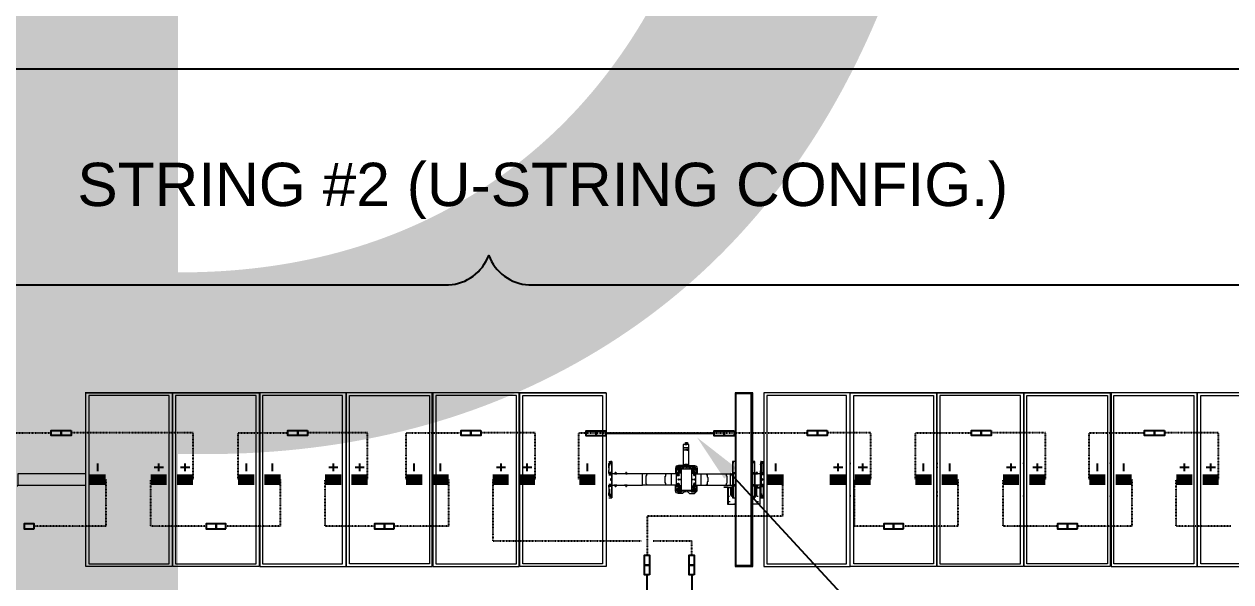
# Model space of a CAD drawing. Header units: feet. Extents: x -327 to 55127, y -297 to 4121.
# Drawn here: x 4781 to 5339, y 2542 to 2800 of the extents above; entities that cross this region are included whole.
import ezdxf
from ezdxf import colors
from ezdxf.entities.mleader import LeaderData, LeaderLine
from ezdxf.enums import TextEntityAlignment as Align
from ezdxf.lldxf.tags import DXFTag
from ezdxf.math import Vec2, Vec3

# ---------------------------------------------------------------- set-up
doc = ezdxf.new("R2018")
doc.units = ezdxf.units.FT
doc.header["$MEASUREMENT"] = 0
doc.linetypes.add('HIDDEN', pattern=[0.375, 0.25, -0.125])
for name, color, linetype in [('E-DC HARNESS-NEG', 170, 'DC HARNESS CABLE'), ('E-DC HARNESS-POS', 10, 'DC HARNESS CABLE'), ('E-HARN-COMP', 8, 'Continuous'), ('E-TRNK-CABL-NEG', 6, 'HIDDEN'), ('E-TRUNK-CABLE-POS', 6, 'HIDDEN'), ('G-ANNO-TEXT', 1, 'Continuous'), ('Polarity-Text', 7, 'Continuous')]:
    doc.layers.add(name, color=color, linetype=linetype)
doc.styles.add('NEI-A', font='arial.ttf')
doc.styles.get("Standard").update_dxf_attribs({"font": 'arial.ttf'})
tags = doc.linetypes.add('DC HARNESS CABLE', pattern='A,0.5,-0.2,["DH",Standard,S=0.1,R=0,X=-0.1,Y=-0.05],-0.2', length=0.9).pattern_tags.tags
tags[6] = DXFTag(74, 10)

# ---------------------------------------------------------------- blocks, each defined once
blk = doc.blocks.new('A$Ccdbb2b2c')
at = {"lineweight": 5}
for points in [[(8.128, 0.4133), (9.5696, 0.4133)], [(9.5979, 0.4116), (9.6363, 0.4116), (9.6363, 0.0017), (9.6363, 0.4116), (9.5996, 0.4116)], [(9.9446, 0.4133), (11.1829, 0.4133)], [(9.7513, 0.24), (9.7513, 0.2383), (9.7513, 0.24), (9.7479, 0.24), (9.7479, 0.2383), (9.7479, 0.29), (9.7613, 0.29), (9.7613, 0.2383), (9.7596, 0.2383), (9.7596, 0.24), (9.7579, 0.24), (9.7579, 0.2383), (9.7513, 0.2383), (9.7513, 0.2367), (9.7529, 0.2367), (9.7529, 0.235), (9.7513, 0.235)], [(9.7563, 0.29), (9.7546, 0.29), (9.7563, 0.29), (9.7563, 0.2917), (9.7563, 0.2933), (9.7563, 0.295), (9.7513, 0.295), (9.7513, 0.2933), (9.7513, 0.29)], [(9.7563, 0.2933), (9.7513, 0.2933)], [(9.7513, 0.2917), (9.7529, 0.2917), (9.7529, 0.29), (9.7546, 0.29), (9.7529, 0.29)], [(9.7529, 0.2917), (9.7546, 0.2917)], [(9.7546, 0.2917), (9.7546, 0.29), (9.7546, 0.2917)], [(9.7579, 0.29), (9.7563, 0.29), (9.7579, 0.29), (9.7563, 0.29), (9.7563, 0.2917), (9.7579, 0.2917)], [(9.7529, 0.2783), (9.7513, 0.2783), (9.7529, 0.2783), (9.7513, 0.2783), (9.7513, 0.2767), (9.7529, 0.2767), (9.7529, 0.2783), (9.7513, 0.2783), (9.7529, 0.2767), (9.7513, 0.2767), (9.7529, 0.2767), (9.7513, 0.2767), (9.7496, 0.2767), (9.7513, 0.2767), (9.7529, 0.2767), (9.7513, 0.2767), (9.7529, 0.2767), (9.7546, 0.2767), (9.7546, 0.2783), (9.7546, 0.2767), (9.7546, 0.2783), (9.7529, 0.2783), (9.7546, 0.2783), (9.7563, 0.2783), (9.7546, 0.2783), (9.7529, 0.2783), (9.7546, 0.2783)], [(9.7513, 0.2783), (9.7513, 0.2767), (9.7513, 0.2783), (9.7496, 0.2783), (9.7513, 0.2783), (9.7496, 0.2767)], [(9.7563, 0.2783), (9.7546, 0.2783), (9.7529, 0.2783), (9.7513, 0.2783), (9.7529, 0.2783), (9.7529, 0.2767), (9.7513, 0.2767), (9.7529, 0.2767)], [(9.7513, 0.2783), (9.7513, 0.2767), (9.7513, 0.2783)], [(8.5397, 0.2517), (8.5413, 0.2517)], [(8.5397, 0.25), (8.5413, 0.25)], [(8.5397, 0.235), (8.5397, 0.2467), (8.5397, 0.2433)], [(8.7446, 0.2517), (8.7463, 0.2517)], [(8.7446, 0.25), (8.7463, 0.25)], [(8.7446, 0.235), (8.7463, 0.2467), (8.7463, 0.2433)], [(8.9513, 0.2517), (8.953, 0.2517)], [(8.9513, 0.25), (8.953, 0.25)], [(8.9513, 0.235), (8.953, 0.2467), (8.953, 0.2433)], [(9.158, 0.2517), (9.1596, 0.2517)], [(9.158, 0.25), (9.1596, 0.25)], [(9.158, 0.2467), (9.158, 0.2433)], [(9.1596, 0.2467), (9.158, 0.235)], [(9.3646, 0.2517), (9.3663, 0.2517)], [(9.3646, 0.25), (9.3663, 0.25)], [(9.3646, 0.235), (9.3646, 0.2467), (9.3646, 0.2433)], [(9.5779, 0.2233), (9.5779, 0.2217), (9.5779, 0.22), (9.5779, 0.2233), (9.5763, 0.2233), (9.5713, 0.2233), (9.5713, 0.245), (9.5713, 0.2467), (9.5763, 0.2467), (9.5763, 0.25), (9.5696, 0.25)], [(9.5713, 0.2467), (9.5696, 0.245)], [(9.5696, 0.235), (9.5713, 0.24), (9.5713, 0.2417), (9.5713, 0.2433), (9.5713, 0.245), (9.5763, 0.245), (9.5763, 0.2233), (9.5763, 0.2217), (9.5779, 0.2217), (9.5763, 0.2217), (9.5763, 0.22), (9.5779, 0.22), (9.5846, 0.22), (9.5846, 0.2217), (9.5863, 0.2217)], [(9.5696, 0.2433), (9.5713, 0.2433), (9.5696, 0.2283)], [(9.5779, 0.245), (9.5763, 0.245), (9.5763, 0.2467), (9.5779, 0.2467)], [(9.5779, 0.2417), (9.5779, 0.24), (9.5763, 0.24), (9.5763, 0.2417)], [(9.5779, 0.24), (9.5779, 0.2233), (9.5763, 0.24)], [(9.5913, 0.1667), (9.5896, 0.1667), (9.5863, 0.17), (9.5863, 0.1867), (9.5796, 0.1867), (9.5796, 0.1483), (9.5946, 0.1483), (9.5963, 0.1483), (9.5963, 0.1633), (9.5913, 0.1633), (9.5913, 0.25), (9.5963, 0.25)], [(9.5913, 0.2217), (9.5913, 0.25), (9.5929, 0.25)], [(9.5929, 0.2467), (9.5946, 0.2467)], [(9.6379, 0.25), (9.6429, 0.25), (9.6446, 0.25), (9.6446, 0.1633), (9.6429, 0.1633), (9.6379, 0.1633), (9.6379, 0.1483)], [(9.6446, 0.2217), (9.6429, 0.2217), (9.6413, 0.2217), (9.6429, 0.2217), (9.6413, 0.2217), (9.6413, 0.2233), (9.6429, 0.2217), (9.6413, 0.2217), (9.6396, 0.2217), (9.6396, 0.22), (9.6413, 0.22), (9.6429, 0.22), (9.6429, 0.2217), (9.6413, 0.2217), (9.6429, 0.2217), (9.6413, 0.2217), (9.6429, 0.2217), (9.6429, 0.25)], [(9.6413, 0.2467), (9.6429, 0.2467)], [(9.7513, 0.2383), (9.7479, 0.2383), (9.7479, 0.24), (9.7463, 0.24), (9.7346, 0.24), (9.7296, 0.2383), (9.7279, 0.2333), (9.7279, 0.2233), (9.7296, 0.2233)], [(9.7296, 0.22), (9.7296, 0.2333)], [(9.7346, 0.2367), (9.7313, 0.2333)], [(9.7379, 0.2367), (9.7413, 0.2367), (9.7429, 0.2367)], [(9.7463, 0.2367), (9.7446, 0.2367), (9.7446, 0.2317), (9.7446, 0.2367), (9.7446, 0.2383), (9.7446, 0.2367), (9.7479, 0.2367), (9.7479, 0.2317)], [(9.7479, 0.2383), (9.7446, 0.2383), (9.7463, 0.2383)], [(9.7513, 0.2367), (9.7479, 0.2367), (9.7479, 0.2383), (9.7496, 0.2383)], [(9.7563, 0.2367), (9.7546, 0.2367), (9.7563, 0.2367), (9.7579, 0.2367), (9.7579, 0.24)], [(9.7546, 0.2367), (9.7546, 0.235), (9.7563, 0.235)], [(9.7579, 0.2383), (9.7596, 0.2383), (9.7596, 0.24)], [(9.7596, 0.2317), (9.7596, 0.2367), (9.7629, 0.2367), (9.7629, 0.2383), (9.7596, 0.2383), (9.7596, 0.2367), (9.7579, 0.2367)], [(9.7613, 0.24), (9.7629, 0.24), (9.7729, 0.24), (9.7779, 0.2383), (9.7796, 0.2333), (9.7796, 0.2233), (9.7796, 0.2217), (9.7779, 0.2217)], [(9.7629, 0.2383), (9.7646, 0.2383), (9.7646, 0.2367), (9.7629, 0.2367), (9.7629, 0.2317), (9.7629, 0.2367)], [(9.7646, 0.2367), (9.7663, 0.2367), (9.7696, 0.2367)], [(9.7763, 0.2333), (9.7729, 0.2367)], [(9.7779, 0.2333), (9.7779, 0.22), (9.7896, 0.22), (9.8013, 0.22), (9.8463, 0.22), (9.8579, 0.22)], [(9.9313, 0.25), (9.9313, 0.2417), (9.9313, 0.25)], [(9.9379, 0.25), (9.9329, 0.25), (9.9329, 0.2467), (9.9313, 0.2467)], [(9.9313, 0.22), (9.9313, 0.2217), (9.9313, 0.2233), (9.9313, 0.2217), (9.9313, 0.2233), (9.9379, 0.2233), (9.9363, 0.245), (9.9363, 0.2467), (9.9329, 0.2467), (9.9329, 0.245), (9.9313, 0.245)], [(9.9363, 0.2433), (9.9363, 0.245), (9.9329, 0.245), (9.9313, 0.2233), (9.9379, 0.2233), (9.9396, 0.2233), (9.9379, 0.2233), (9.9379, 0.22), (9.9363, 0.22), (9.9363, 0.2217)], [(9.9329, 0.24), (9.9313, 0.24), (9.9313, 0.2417), (9.9329, 0.2417)], [(9.9313, 0.2417), (9.9313, 0.24)], [(9.9313, 0.2233), (9.9313, 0.24), (9.9313, 0.2233)], [(9.9379, 0.245), (9.9363, 0.2467)], [(9.9363, 0.24), (9.9363, 0.2417)], [(9.9379, 0.2417), (9.9396, 0.2417), (9.9379, 0.2417), (9.9379, 0.2433), (9.9396, 0.2433)], [(9.9379, 0.2433), (9.9379, 0.2283)], [(9.9379, 0.235), (9.9379, 0.24)], [(8.5397, 0.2283), (8.5413, 0.2283)], [(8.5397, 0.2217), (8.5413, 0.2217)], [(8.5397, 0.22), (8.5413, 0.22)], [(8.5397, 0.2183), (8.5413, 0.2183)], [(8.5397, 0.2167), (8.5413, 0.2167)], [(8.5397, 0.2083), (8.5413, 0.2083)], [(8.5397, 0.205), (8.5413, 0.205)], [(8.7446, 0.2283), (8.7463, 0.2283)], [(8.7463, 0.2217), (8.7446, 0.2217)], [(8.7446, 0.22), (8.7463, 0.22)], [(8.7446, 0.2183), (8.7463, 0.2183)], [(8.7463, 0.2167), (8.7446, 0.2167)], [(8.7446, 0.2083), (8.7463, 0.2083)], [(8.7463, 0.205), (8.7446, 0.205)], [(8.9513, 0.2283), (8.953, 0.2283)], [(8.953, 0.2217), (8.9513, 0.2217)], [(8.9513, 0.22), (8.953, 0.22)], [(8.9513, 0.2183), (8.953, 0.2183)], [(8.953, 0.2167), (8.9513, 0.2167)], [(8.9513, 0.2083), (8.953, 0.2083)], [(8.953, 0.205), (8.9513, 0.205)], [(9.158, 0.2283), (9.1596, 0.2283)], [(9.1596, 0.2217), (9.158, 0.2217)], [(9.158, 0.22), (9.1596, 0.22)], [(9.158, 0.2183), (9.1596, 0.2183)], [(9.1596, 0.2167), (9.158, 0.2167)], [(9.158, 0.2083), (9.1596, 0.2083)], [(9.1596, 0.205), (9.158, 0.205)], [(9.3646, 0.2283), (9.3663, 0.2283)], [(9.3646, 0.2217), (9.3663, 0.2217)], [(9.3646, 0.22), (9.3663, 0.22)], [(9.3646, 0.2183), (9.3663, 0.2183)], [(9.3646, 0.2167), (9.3663, 0.2167)], [(9.3646, 0.2083), (9.3663, 0.2083)], [(9.3646, 0.205), (9.3663, 0.205)], [(9.5763, 0.2233), (9.5713, 0.2233), (9.5729, 0.2233), (9.5713, 0.2233), (9.5696, 0.2233)], [(9.5713, 0.2217), (9.5713, 0.22), (9.5696, 0.22), (9.5713, 0.2233)], [(9.5696, 0.2183), (9.5713, 0.2183), (9.5713, 0.22), (9.5763, 0.22), (9.5779, 0.22)], [(9.5729, 0.2217), (9.5713, 0.2217), (9.5763, 0.2217), (9.5763, 0.22)], [(9.5713, 0.2183), (9.5763, 0.2183), (9.5763, 0.195), (9.5763, 0.1917), (9.5779, 0.1917), (9.5796, 0.1917)], [(9.5779, 0.22), (9.5779, 0.1933), (9.5779, 0.22)], [(9.5846, 0.2217), (9.5879, 0.2217)], [(9.5846, 0.22), (9.5879, 0.22), (9.5846, 0.22)], [(9.5879, 0.22), (9.5846, 0.22)], [(9.5896, 0.2217), (9.5879, 0.2217), (9.5879, 0.22), (9.5913, 0.22), (9.5913, 0.2217), (9.5929, 0.2217), (9.5946, 0.2217), (9.5929, 0.2217), (9.5946, 0.2217), (9.5929, 0.2217), (9.5946, 0.2217), (9.5946, 0.22), (9.5929, 0.22), (9.5913, 0.22), (9.5913, 0.1933), (9.5913, 0.1917), (9.5929, 0.1917)], [(9.6429, 0.22), (9.6429, 0.1933)], [(9.7313, 0.22), (9.7079, 0.22), (9.6613, 0.22), (9.6496, 0.22), (9.6446, 0.22)], [(9.6496, 0.22), (9.6496, 0.1933)], [(9.6613, 0.22), (9.6596, 0.22), (9.6596, 0.2167), (9.6579, 0.215), (9.6579, 0.2133), (9.6579, 0.2117), (9.6579, 0.21), (9.6579, 0.2083), (9.6579, 0.2067), (9.6579, 0.205), (9.6579, 0.2033), (9.6579, 0.2017), (9.6579, 0.2), (9.6579, 0.1983), (9.6596, 0.1967), (9.6596, 0.195), (9.6613, 0.1933)], [(9.7079, 0.22), (9.7063, 0.22), (9.7063, 0.2183), (9.7046, 0.2183), (9.7046, 0.2167), (9.7046, 0.215), (9.7046, 0.2133), (9.7029, 0.2117), (9.7029, 0.21), (9.7029, 0.2083), (9.7029, 0.2067), (9.7029, 0.205), (9.7029, 0.2033), (9.7029, 0.2017), (9.7046, 0.2017), (9.7046, 0.2), (9.7046, 0.1983), (9.7046, 0.1967), (9.7046, 0.195), (9.7063, 0.195), (9.7063, 0.1933), (9.7079, 0.1933)], [(9.7196, 0.22), (9.7196, 0.1933)], [(9.7279, 0.2233), (9.7279, 0.2217), (9.7296, 0.2217)], [(9.7346, 0.19), (9.7329, 0.19), (9.7329, 0.1917), (9.7313, 0.1917), (9.7313, 0.2217), (9.7329, 0.2217), (9.7329, 0.2233), (9.7346, 0.2233)], [(9.7363, 0.2233), (9.7329, 0.2233)], [(9.7329, 0.22), (9.7329, 0.2183), (9.7346, 0.2183), (9.7329, 0.2183), (9.7329, 0.2167), (9.7346, 0.2167), (9.7363, 0.2167), (9.7363, 0.2183), (9.7363, 0.2167), (9.7346, 0.2167)], [(9.7363, 0.22), (9.7363, 0.2183), (9.7379, 0.2183), (9.7363, 0.2183), (9.7346, 0.2183), (9.7363, 0.2183), (9.7346, 0.2183), (9.7363, 0.2183), (9.7346, 0.2183)], [(9.7346, 0.2167), (9.7346, 0.2167)], [(9.7346, 0.2067), (9.7363, 0.2067)], [(9.7396, 0.2267), (9.7363, 0.2267), (9.7363, 0.2233), (9.7396, 0.2233)], [(9.7413, 0.2217), (9.7363, 0.2217), (9.7363, 0.2233), (9.7379, 0.2233)], [(9.7379, 0.2067), (9.7396, 0.2067), (9.7379, 0.2067)], [(9.7429, 0.2267), (9.7413, 0.2267), (9.7413, 0.2233), (9.7396, 0.2233), (9.7396, 0.2267), (9.7413, 0.2267)], [(9.7679, 0.2233), (9.7729, 0.2233), (9.7729, 0.2267), (9.7679, 0.2267), (9.7663, 0.2267)], [(9.7663, 0.2217), (9.7713, 0.2217), (9.7713, 0.2233), (9.7729, 0.2233), (9.7729, 0.225), (9.7746, 0.225), (9.7746, 0.2233), (9.7713, 0.2233), (9.7746, 0.2233)], [(9.7679, 0.2067), (9.7713, 0.2067), (9.7679, 0.2067)], [(9.7713, 0.2217), (9.7746, 0.2217)], [(9.7763, 0.2217), (9.7713, 0.2217)], [(9.7763, 0.2167), (9.7746, 0.2167), (9.7763, 0.2167), (9.7763, 0.2183), (9.7746, 0.2183), (9.7729, 0.2183), (9.7713, 0.2183), (9.7729, 0.2183), (9.7729, 0.22)], [(9.7746, 0.22), (9.7746, 0.2183), (9.7763, 0.2183), (9.7746, 0.2183), (9.7763, 0.2183), (9.7746, 0.2183), (9.7729, 0.2183), (9.7713, 0.2183), (9.7713, 0.22), (9.7746, 0.22), (9.7746, 0.2183), (9.7713, 0.2183), (9.7713, 0.2167), (9.7729, 0.2167), (9.7746, 0.2167), (9.7713, 0.2167), (9.7713, 0.2183)], [(9.7729, 0.2167), (9.7729, 0.2167)], [(9.7729, 0.2067), (9.7746, 0.2067)], [(9.7763, 0.2233), (9.7746, 0.2233), (9.7746, 0.2217), (9.7779, 0.2217), (9.7779, 0.1917)], [(9.7796, 0.2233), (9.7779, 0.2233)], [(9.7896, 0.1933), (9.7896, 0.22)], [(9.8013, 0.1933), (9.8029, 0.195), (9.8029, 0.1983), (9.8046, 0.1983), (9.8046, 0.2), (9.8046, 0.2017), (9.8046, 0.2033), (9.8046, 0.205), (9.8046, 0.2067), (9.8046, 0.2083), (9.8046, 0.21), (9.8046, 0.2117), (9.8046, 0.2133), (9.8046, 0.215), (9.8029, 0.215), (9.8029, 0.2167), (9.8029, 0.2183), (9.8029, 0.22), (9.8013, 0.22)], [(9.8463, 0.1933), (9.8479, 0.1933), (9.8479, 0.195), (9.8496, 0.1967), (9.8496, 0.1983), (9.8496, 0.2), (9.8496, 0.2017), (9.8496, 0.2033), (9.8496, 0.205), (9.8496, 0.2067), (9.8496, 0.2083), (9.8496, 0.21), (9.8496, 0.2117), (9.8496, 0.2133), (9.8496, 0.215), (9.8496, 0.2167), (9.8479, 0.2167), (9.8479, 0.2183), (9.8479, 0.22), (9.8463, 0.22)], [(9.8979, 0.1917), (9.8979, 0.19), (9.8963, 0.19), (9.8963, 0.1917), (9.8946, 0.1917), (9.8979, 0.1917), (9.8946, 0.1917), (9.8946, 0.1933), (9.8579, 0.1933), (9.8579, 0.22), (9.8946, 0.22), (9.8946, 0.2217), (9.8963, 0.2217), (9.8963, 0.2233), (9.8979, 0.2233), (9.8979, 0.2217), (9.8946, 0.2217), (9.8979, 0.2217)], [(9.8979, 0.22), (9.8946, 0.22), (9.8996, 0.22), (9.9196, 0.22), (9.9196, 0.2217), (9.9213, 0.2217), (9.9213, 0.2233), (9.9229, 0.2233), (9.9229, 0.2217), (9.9196, 0.2217), (9.9229, 0.2217)], [(9.8946, 0.22), (9.8996, 0.22)], [(9.8996, 0.2217), (9.8979, 0.2217), (9.8979, 0.22), (9.8996, 0.22), (9.9013, 0.22)], [(9.9196, 0.22), (9.9246, 0.22), (9.9196, 0.22), (9.9229, 0.22), (9.9246, 0.22), (9.9263, 0.22)], [(9.9229, 0.22), (9.9229, 0.2217), (9.9246, 0.2217)], [(9.9246, 0.22), (9.9363, 0.22), (9.9363, 0.2183), (9.9313, 0.2183), (9.9313, 0.22), (9.9313, 0.2183), (9.9329, 0.2183), (9.9313, 0.2183), (9.9313, 0.195), (9.9363, 0.195), (9.9379, 0.195), (9.9363, 0.195), (9.9379, 0.195)], [(9.9313, 0.2217), (9.9313, 0.22), (9.9313, 0.2217)], [(9.9379, 0.2217), (9.9363, 0.2217), (9.9329, 0.2217), (9.9313, 0.2217), (9.9313, 0.22), (9.9329, 0.22)], [(9.9313, 0.1933), (9.9313, 0.22), (9.9313, 0.1933)], [(9.9379, 0.2183), (9.9363, 0.2183)], [(11.1812, 0.22), (11.3412, 0.22), (11.3429, 0.22), (11.3429, 0.1933), (11.3429, 0.1917), (11.3445, 0.1917), (11.3429, 0.1917), (11.3429, 0.1933), (11.3412, 0.1933), (11.1812, 0.1933)], [(8.5397, 0.195), (8.5413, 0.195)], [(8.5397, 0.1933), (8.5413, 0.1933)], [(8.5397, 0.1917), (8.5413, 0.1917)], [(8.5397, 0.185), (8.5413, 0.185)], [(8.5397, 0.17), (8.5397, 0.1667), (8.5397, 0.1783)], [(8.7446, 0.195), (8.7463, 0.195)], [(8.7463, 0.1933), (8.7446, 0.1933)], [(8.7446, 0.1917), (8.7463, 0.1917)], [(8.7463, 0.185), (8.7446, 0.185)], [(8.7463, 0.17), (8.7463, 0.1667), (8.7446, 0.1783)], [(8.9513, 0.195), (8.953, 0.195)], [(8.953, 0.1933), (8.9513, 0.1933)], [(8.9513, 0.1917), (8.953, 0.1917)], [(8.953, 0.185), (8.9513, 0.185)], [(8.953, 0.17), (8.953, 0.1667), (8.9513, 0.1783)], [(9.158, 0.195), (9.1596, 0.195)], [(9.1596, 0.1933), (9.158, 0.1933)], [(9.158, 0.1917), (9.1596, 0.1917)], [(9.1596, 0.185), (9.158, 0.185)], [(9.158, 0.1783), (9.1596, 0.1667)], [(9.3646, 0.195), (9.3663, 0.195)], [(9.3646, 0.1933), (9.3663, 0.1933)], [(9.3646, 0.1917), (9.3663, 0.1917)], [(9.3646, 0.185), (9.3663, 0.185)], [(9.3646, 0.17), (9.3646, 0.1667), (9.3646, 0.1783)], [(9.5763, 0.195), (9.5763, 0.1917), (9.5713, 0.1917), (9.5713, 0.195), (9.5696, 0.195), (9.5713, 0.195)], [(9.5696, 0.19), (9.5713, 0.19), (9.5696, 0.1933)], [(9.5763, 0.1667), (9.5713, 0.1667), (9.5713, 0.1683), (9.5763, 0.1683), (9.5763, 0.19), (9.5713, 0.19), (9.5713, 0.1683), (9.5696, 0.17), (9.5713, 0.17), (9.5696, 0.185)], [(9.5696, 0.1783), (9.5713, 0.1733)], [(9.5696, 0.1733), (9.5713, 0.1733), (9.5713, 0.1717), (9.5713, 0.17), (9.5713, 0.1717), (9.5696, 0.1717)], [(9.5729, 0.195), (9.5713, 0.195), (9.5763, 0.195), (9.5779, 0.195), (9.5763, 0.195), (9.5779, 0.195)], [(9.5713, 0.1933), (9.5763, 0.1933), (9.5779, 0.1933), (9.5846, 0.1933), (9.5846, 0.1917), (9.5863, 0.1917)], [(9.5763, 0.19), (9.5713, 0.19), (9.5729, 0.19), (9.5713, 0.19)], [(9.5779, 0.19), (9.5763, 0.19), (9.5763, 0.1917), (9.5779, 0.1917)], [(9.5763, 0.1917), (9.5763, 0.1917)], [(9.5763, 0.1733), (9.5779, 0.19), (9.5779, 0.1733)], [(9.5779, 0.1717), (9.5763, 0.1717), (9.5763, 0.1633), (9.5779, 0.1717), (9.5779, 0.1733), (9.5763, 0.1733), (9.5763, 0.1717)], [(9.5863, 0.185), (9.5879, 0.185), (9.5879, 0.1867), (9.5863, 0.1867), (9.5863, 0.1883), (9.5796, 0.1883), (9.5796, 0.1867), (9.5813, 0.1867), (9.5796, 0.1867), (9.5796, 0.1483)], [(9.5796, 0.1883), (9.5813, 0.1883)], [(9.5879, 0.1933), (9.5846, 0.1933), (9.5879, 0.1933)], [(9.5879, 0.1933), (9.5846, 0.1933)], [(9.5879, 0.1917), (9.5846, 0.1917)], [(9.5913, 0.185), (9.5879, 0.185), (9.5879, 0.17), (9.5863, 0.17), (9.5863, 0.185), (9.5879, 0.1867), (9.5896, 0.1867), (9.5879, 0.1867), (9.5896, 0.1867), (9.5879, 0.1867), (9.5879, 0.1883), (9.5913, 0.1883), (9.5896, 0.1883), (9.5913, 0.1883), (9.5896, 0.1883), (9.5879, 0.1883), (9.5896, 0.1883), (9.5879, 0.1883), (9.5896, 0.1883), (9.5879, 0.1883)], [(9.5863, 0.1867), (9.5879, 0.1867)], [(9.5946, 0.1917), (9.5946, 0.1933), (9.5929, 0.1933), (9.5946, 0.1933), (9.5929, 0.1933), (9.5946, 0.1933), (9.5929, 0.1933), (9.5946, 0.1933), (9.5929, 0.1933), (9.5913, 0.1933), (9.5879, 0.1933), (9.5879, 0.1917), (9.5896, 0.1917)], [(9.5879, 0.1867), (9.5879, 0.1867)], [(9.5879, 0.1867), (9.5896, 0.1867)], [(9.5913, 0.1867), (9.5879, 0.1867), (9.5896, 0.1867)], [(9.5896, 0.1867), (9.5913, 0.1867)], [(9.5896, 0.1867), (9.5896, 0.1867)], [(9.5896, 0.1867), (9.5913, 0.1867)], [(9.5896, 0.1867), (9.5913, 0.1867), (9.5929, 0.1867)], [(9.5896, 0.1867), (9.5913, 0.1867)], [(9.5896, 0.1867), (9.5913, 0.1867)], [(9.5913, 0.1917), (9.5913, 0.1633), (9.5929, 0.1633)], [(9.5913, 0.1867), (9.5929, 0.1867)], [(9.5913, 0.1867), (9.5929, 0.1867)], [(9.5929, 0.1917), (9.5946, 0.1917), (9.5929, 0.1917)], [(9.6396, 0.1933), (9.6413, 0.1933)], [(9.6396, 0.1933), (9.6396, 0.1917)], [(9.6413, 0.1917), (9.6396, 0.1917)], [(9.6563, 0.1867), (9.6546, 0.1867), (9.6546, 0.1883), (9.6479, 0.1883), (9.6479, 0.1867), (9.6546, 0.1867), (9.6546, 0.1483), (9.6396, 0.1483), (9.6413, 0.1483)], [(9.6413, 0.1933), (9.6429, 0.1933)], [(9.6413, 0.1933), (9.6429, 0.1933)], [(9.6413, 0.1933), (9.6429, 0.1933), (9.6413, 0.1933)], [(9.6413, 0.1933), (9.6429, 0.1933)], [(9.6429, 0.1917), (9.6413, 0.1917)], [(9.6429, 0.1917), (9.6429, 0.1933)], [(9.6429, 0.1917), (9.6429, 0.1633)], [(9.7313, 0.1933), (9.7196, 0.1933), (9.7079, 0.1933), (9.6613, 0.1933), (9.6496, 0.1933), (9.6446, 0.1933)], [(9.6479, 0.185), (9.6463, 0.185), (9.6463, 0.1867), (9.6479, 0.1867), (9.6463, 0.1867), (9.6446, 0.1867), (9.6463, 0.1867), (9.6446, 0.1867), (9.6463, 0.1867), (9.6446, 0.1867), (9.6463, 0.1867), (9.6479, 0.1867), (9.6496, 0.1867), (9.6479, 0.1867), (9.6463, 0.1867), (9.6446, 0.1867), (9.6463, 0.1867), (9.6446, 0.1867), (9.6463, 0.1867), (9.6446, 0.1867), (9.6463, 0.1867), (9.6479, 0.1867), (9.6463, 0.1867), (9.6479, 0.1867), (9.6463, 0.1867), (9.6479, 0.1867), (9.6463, 0.1867), (9.6463, 0.1883), (9.6446, 0.1883), (9.6463, 0.1883), (9.6446, 0.1883), (9.6463, 0.1883), (9.6479, 0.1883), (9.6463, 0.1883), (9.6479, 0.1883), (9.6463, 0.1883), (9.6479, 0.1883)], [(9.6446, 0.1883), (9.6463, 0.1883), (9.6446, 0.1883)], [(9.6446, 0.1867), (9.6446, 0.1867)], [(9.6446, 0.1683), (9.6463, 0.1683), (9.6446, 0.1683), (9.6463, 0.17), (9.6463, 0.185), (9.6446, 0.185)], [(9.6463, 0.1867), (9.6463, 0.1867)], [(9.6479, 0.1867), (9.6479, 0.17), (9.6479, 0.1867)], [(9.6546, 0.1883), (9.6563, 0.1883)], [(9.6563, 0.1883), (9.6546, 0.1883), (9.6563, 0.1883)], [(9.6546, 0.1867), (9.6563, 0.1867), (9.6563, 0.1483), (9.6546, 0.1483)], [(9.6563, 0.1883), (9.6629, 0.1883), (9.6563, 0.1883)], [(9.6629, 0.1883), (9.6646, 0.1883)], [(9.6646, 0.1883), (9.6629, 0.1883), (9.6646, 0.1883)], [(9.7513, 0.1783), (9.7463, 0.1733), (9.7346, 0.1733), (9.7279, 0.18), (9.7279, 0.19), (9.7279, 0.1917), (9.7296, 0.1917)], [(9.7279, 0.19), (9.7296, 0.19)], [(9.7296, 0.18), (9.7296, 0.1933)], [(9.7313, 0.18), (9.7346, 0.1767), (9.7363, 0.1767)], [(9.7329, 0.195), (9.7329, 0.1967), (9.7346, 0.1983), (9.7363, 0.1983), (9.7363, 0.195), (9.7363, 0.1933), (9.7346, 0.1933), (9.7363, 0.1933), (9.7363, 0.195), (9.7379, 0.195)], [(9.7363, 0.195), (9.7363, 0.1967), (9.7329, 0.1967), (9.7329, 0.195)], [(9.7363, 0.1967), (9.7329, 0.1967)], [(9.7363, 0.195), (9.7346, 0.1967), (9.7346, 0.195), (9.7329, 0.195)], [(9.7363, 0.195), (9.7329, 0.195)], [(9.7329, 0.195), (9.7329, 0.1933), (9.7346, 0.1933)], [(9.7363, 0.1917), (9.7329, 0.1917), (9.7363, 0.1917)], [(9.7363, 0.19), (9.7329, 0.19)], [(9.7413, 0.1917), (9.7363, 0.1917), (9.7363, 0.19), (9.7379, 0.19)], [(9.7396, 0.1867), (9.7363, 0.1867), (9.7363, 0.19), (9.7396, 0.19)], [(9.7379, 0.1767), (9.7413, 0.1767), (9.7446, 0.18), (9.7463, 0.18)], [(9.7429, 0.1867), (9.7413, 0.1867), (9.7413, 0.19), (9.7396, 0.19), (9.7396, 0.1867), (9.7413, 0.1867)], [(9.7479, 0.18), (9.7446, 0.18), (9.7446, 0.1817), (9.7446, 0.18)], [(9.7479, 0.1817), (9.7479, 0.18), (9.7596, 0.18), (9.7596, 0.1817)], [(9.7529, 0.1783), (9.7529, 0.1767)], [(9.7563, 0.1767), (9.7563, 0.1783)], [(9.7579, 0.1783), (9.7629, 0.1733), (9.7729, 0.1733), (9.7779, 0.175), (9.7796, 0.18), (9.7796, 0.19), (9.7779, 0.19)], [(9.7629, 0.18), (9.7629, 0.1817), (9.7629, 0.18), (9.7596, 0.18)], [(9.7713, 0.1767), (9.7663, 0.1767), (9.7629, 0.18), (9.7646, 0.18)], [(9.7663, 0.1917), (9.7713, 0.1917), (9.7713, 0.19), (9.7729, 0.19), (9.7729, 0.1883), (9.7746, 0.1883), (9.7746, 0.19), (9.7713, 0.19), (9.7746, 0.19)], [(9.7663, 0.1867), (9.7679, 0.1867), (9.7729, 0.1867), (9.7729, 0.19), (9.7679, 0.19)], [(9.7746, 0.1967), (9.7746, 0.1983), (9.7729, 0.1983), (9.7713, 0.1967)], [(9.7746, 0.195), (9.7763, 0.1967), (9.7746, 0.1967), (9.7746, 0.1983), (9.7729, 0.1983), (9.7713, 0.1967), (9.7713, 0.195)], [(9.7713, 0.195), (9.7713, 0.1933), (9.7746, 0.1933)], [(9.7746, 0.1917), (9.7713, 0.1917), (9.7746, 0.1917)], [(9.7729, 0.1917), (9.7713, 0.1917)], [(9.7763, 0.1917), (9.7713, 0.1917)], [(9.7746, 0.1917), (9.7729, 0.1917)], [(9.7763, 0.18), (9.7729, 0.1767), (9.7746, 0.1767)], [(9.7796, 0.19), (9.7796, 0.1917), (9.7779, 0.1917), (9.7746, 0.1917), (9.7746, 0.19), (9.7763, 0.19)], [(9.7779, 0.18), (9.7779, 0.1933), (9.8013, 0.1933), (9.8463, 0.1933), (9.8579, 0.1933)], [(9.9229, 0.1917), (9.9196, 0.1917), (9.9229, 0.1917), (9.9229, 0.19), (9.9213, 0.19), (9.9213, 0.1917), (9.9196, 0.1917), (9.9196, 0.1933), (9.8996, 0.1933), (9.8946, 0.1933), (9.8979, 0.1933), (9.8996, 0.1933), (9.9013, 0.1933)], [(9.8996, 0.1933), (9.8946, 0.1933)], [(9.8979, 0.1933), (9.8979, 0.1917), (9.8996, 0.1917)], [(9.9363, 0.1933), (9.9246, 0.1933), (9.9196, 0.1933), (9.9229, 0.1933)], [(9.9246, 0.1933), (9.9196, 0.1933)], [(9.9246, 0.1917), (9.9229, 0.1917), (9.9229, 0.1933), (9.9246, 0.1933), (9.9263, 0.1933)], [(9.9363, 0.195), (9.9363, 0.1917), (9.9329, 0.1917), (9.9313, 0.1917), (9.9313, 0.195), (9.9329, 0.195), (9.9313, 0.195), (9.9313, 0.1917), (9.9313, 0.19), (9.9313, 0.1917), (9.9313, 0.1933), (9.9313, 0.19), (9.9379, 0.19), (9.9396, 0.19), (9.9379, 0.19), (9.9379, 0.1933)], [(9.9313, 0.1933), (9.9329, 0.1933)], [(9.9313, 0.19), (9.9313, 0.1733), (9.9313, 0.19)], [(9.9379, 0.1633), (9.9329, 0.1633), (9.9329, 0.1667), (9.9363, 0.1667), (9.9363, 0.1683), (9.9329, 0.1683), (9.9313, 0.19), (9.9379, 0.19), (9.9363, 0.1683), (9.9379, 0.17), (9.9379, 0.1717), (9.9396, 0.1717)], [(9.9363, 0.17), (9.9363, 0.1717), (9.9363, 0.1733)], [(9.9379, 0.185), (9.9379, 0.17), (9.9396, 0.17)], [(9.9379, 0.1783), (9.9379, 0.1733), (9.9396, 0.1733)], [(8.5397, 0.1667), (8.5397, 0.1667)], [(8.5397, 0.1633), (8.5413, 0.1633)], [(8.5397, 0.1617), (8.5413, 0.1617)], [(8.7446, 0.1633), (8.7463, 0.1633)], [(8.7446, 0.1617), (8.7463, 0.1617)], [(8.7463, 0.1667), (8.7463, 0.1667)], [(8.9513, 0.1633), (8.953, 0.1633)], [(8.9513, 0.1617), (8.953, 0.1617)], [(8.953, 0.1667), (8.953, 0.1667)], [(9.158, 0.17), (9.158, 0.1667)], [(9.158, 0.1667), (9.158, 0.1667)], [(9.158, 0.1633), (9.1596, 0.1633)], [(9.158, 0.1617), (9.1596, 0.1617)], [(9.3646, 0.1667), (9.3646, 0.1667)], [(9.3646, 0.1633), (9.3663, 0.1633)], [(9.3646, 0.1617), (9.3663, 0.1617)], [(9.5779, 0.1683), (9.5763, 0.1683), (9.5763, 0.1667), (9.5763, 0.1633), (9.5696, 0.1633)], [(9.5829, 0.1667), (9.5846, 0.1667), (9.5863, 0.1667)], [(9.5846, 0.155), (9.5846, 0.1533), (9.5829, 0.1533), (9.5829, 0.155)], [(9.5896, 0.1683), (9.5913, 0.1683), (9.5896, 0.1683), (9.5879, 0.17), (9.5896, 0.1683), (9.5896, 0.1667)], [(9.5896, 0.1683), (9.5896, 0.1683)], [(9.6446, 0.1683), (9.6446, 0.1683)], [(9.6446, 0.1667), (9.6463, 0.1667)], [(9.6513, 0.1667), (9.6529, 0.1667)], [(9.6513, 0.155), (9.6513, 0.1533), (9.6513, 0.155)], [(9.9313, 0.1633), (9.9313, 0.1717), (9.9313, 0.1633)], [(9.9313, 0.1683), (9.9329, 0.1683), (9.9329, 0.1667), (9.9313, 0.1667)], [(9.5979, 0.0017), (9.6363, 0.0017)], [(9.6363, 0.0033), (9.5996, 0.0033)]]:
    blk.add_lwpolyline(points, dxfattribs=at)
for points in [[(8.3347, 0.4133), (8.5397, 0.4133), (8.5397, 0), (8.3347, 0)], [(8.3413, 0.4067), (8.3413, 0.0067), (8.5313, 0.0067), (8.5313, 0.4067)], [(8.5397, 0.4133), (8.7446, 0.4133), (8.7446, 0), (8.5397, 0)], [(8.548, 0.4067), (8.548, 0.0067), (8.738, 0.0067), (8.738, 0.4067)], [(8.7463, 0), (8.9513, 0), (8.9513, 0.4133), (8.7463, 0.4133)], [(8.753, 0.0067), (8.9446, 0.0067), (8.9446, 0.4067), (8.753, 0.4067)], [(8.953, 0.4133), (8.953, 0), (9.158, 0), (9.158, 0.4133)], [(9.1513, 0.4067), (9.1513, 0.0067), (8.9596, 0.0067), (8.9596, 0.4067)], [(9.3646, 0.4133), (9.1596, 0.4133), (9.1596, 0), (9.3646, 0)], [(9.1663, 0.0067), (9.3563, 0.0067), (9.3563, 0.4067), (9.1663, 0.4067)], [(9.3646, 0), (9.3646, 0.4133), (9.5696, 0.4133), (9.5696, 0)], [(9.373, 0.0067), (9.373, 0.4067), (9.5629, 0.4067), (9.5629, 0.0067)], [(9.6379, 0.4133), (9.6379, 0), (9.5963, 0), (9.5963, 0.4133)], [(9.5979, 0.4116), (9.5979, 0.0017), (9.5996, 0.0033), (9.5996, 0.4116)], [(10.1496, 0), (10.1496, 0.4133), (9.9446, 0.4133), (9.9446, 0)], [(10.1429, 0.0067), (10.1429, 0.4067), (9.9529, 0.4067), (9.9529, 0.0067)], [(10.1513, 0.4133), (10.3562, 0.4133), (10.3562, 0), (10.1513, 0)], [(10.3496, 0.0067), (10.1579, 0.0067), (10.1579, 0.4067), (10.3496, 0.4067)], [(10.5629, 0.4133), (10.5629, 0), (10.3579, 0), (10.3579, 0.4133)], [(10.3646, 0.4067), (10.3646, 0.0067), (10.5546, 0.0067), (10.5546, 0.4067)], [(10.7679, 0), (10.5629, 0), (10.5629, 0.4133), (10.7679, 0.4133)], [(10.7612, 0.0067), (10.5712, 0.0067), (10.5712, 0.4067), (10.7612, 0.4067)], [(10.9746, 0.4133), (10.7696, 0.4133), (10.7696, 0), (10.9746, 0)], [(10.9679, 0.4067), (10.9679, 0.0067), (10.7762, 0.0067), (10.7762, 0.4067)], [(11.1812, 0.4133), (10.9762, 0.4133), (10.9762, 0), (11.1812, 0)], [(11.1745, 0.4067), (11.1745, 0.0067), (10.9829, 0.0067), (10.9829, 0.4067)], [(9.7546, 0.2917), (9.7529, 0.2917), (9.7529, 0.29), (9.7546, 0.29), (9.7529, 0.29), (9.7529, 0.2917)], [(9.7546, 0.2917), (9.7529, 0.2917), (9.7529, 0.29), (9.7546, 0.29), (9.7529, 0.29), (9.7546, 0.29), (9.7563, 0.29), (9.7563, 0.2917)], [(9.7563, 0.2917), (9.7529, 0.2917), (9.7546, 0.2917)], [(9.7596, 0.2833), (9.7496, 0.2833), (9.7496, 0.2767), (9.7596, 0.2767)], [(9.7496, 0.2783), (9.7496, 0.2767), (9.7513, 0.2783), (9.7513, 0.2767), (9.7513, 0.2783)], [(9.7513, 0.2767), (9.7513, 0.2783)], [(9.5713, 0.2417), (9.5696, 0.2417)], [(9.5763, 0.2417), (9.5779, 0.2417), (9.5763, 0.25)], [(9.5779, 0.25), (9.5763, 0.25)], [(9.5779, 0.25), (9.5763, 0.25)], [(9.7396, 0.2383), (9.7346, 0.2383), (9.7313, 0.2333), (9.7346, 0.2283), (9.7396, 0.2283), (9.7413, 0.2333)], [(9.7379, 0.235), (9.7396, 0.235), (9.7396, 0.2333), (9.7396, 0.2317), (9.7379, 0.23), (9.7346, 0.23), (9.7329, 0.2317), (9.7329, 0.2333), (9.7329, 0.235), (9.7346, 0.235), (9.7363, 0.2367), (9.7379, 0.235), (9.7363, 0.235), (9.7346, 0.2333), (9.7363, 0.2317), (9.7379, 0.2317), (9.7379, 0.2333)], [(9.7413, 0.1817), (9.7413, 0.2317), (9.7663, 0.2317), (9.7663, 0.1817)], [(9.7579, 0.24), (9.7579, 0.2433), (9.7513, 0.2433), (9.7513, 0.24)], [(9.7529, 0.24), (9.7529, 0.2417), (9.7546, 0.2417), (9.7546, 0.24)], [(9.7546, 0.2417), (9.7529, 0.2417), (9.7546, 0.24)], [(9.7746, 0.2383), (9.7696, 0.2383), (9.7663, 0.2333), (9.7696, 0.2283), (9.7746, 0.2283), (9.7763, 0.2333)], [(9.7729, 0.23), (9.7746, 0.2317), (9.7746, 0.2333), (9.7746, 0.235), (9.7729, 0.235), (9.7713, 0.2367), (9.7713, 0.235), (9.7696, 0.235), (9.7696, 0.2333), (9.7696, 0.2317), (9.7713, 0.23)], [(9.7713, 0.2317), (9.7729, 0.2317), (9.7729, 0.2333), (9.7729, 0.235), (9.7713, 0.235), (9.7696, 0.2333)], [(9.9329, 0.25), (9.9313, 0.25), (9.9329, 0.25), (9.9346, 0.25)], [(9.5746, 0.2083), (9.5763, 0.2067), (9.5763, 0.205), (9.5729, 0.205), (9.5729, 0.2067), (9.5729, 0.2083)], [(9.5746, 0.205), (9.5763, 0.2067), (9.5763, 0.2083), (9.5729, 0.2083), (9.5729, 0.2067), (9.5729, 0.205)], [(9.5763, 0.2183), (9.5763, 0.22)], [(9.5879, 0.2233), (9.5879, 0.2217), (9.5846, 0.2217), (9.5846, 0.2233)], [(9.5863, 0.22), (9.5846, 0.22)], [(9.5896, 0.22), (9.5879, 0.22)], [(9.5913, 0.22), (9.5929, 0.22), (9.5946, 0.22), (9.5946, 0.2217), (9.5946, 0.2233), (9.5929, 0.2233), (9.5913, 0.2233), (9.5913, 0.2217)], [(9.5929, 0.2233), (9.5913, 0.2217), (9.5929, 0.22), (9.5946, 0.2217)], [(9.5946, 0.2233), (9.5929, 0.2217), (9.5946, 0.2217)], [(9.5946, 0.2217), (9.5929, 0.2217)], [(9.6413, 0.2233), (9.6396, 0.2217), (9.6413, 0.22), (9.6429, 0.2217)], [(9.6396, 0.22), (9.6413, 0.22), (9.6429, 0.22), (9.6429, 0.2217), (9.6429, 0.2233), (9.6413, 0.2233), (9.6396, 0.2233), (9.6396, 0.2217)], [(9.7329, 0.225), (9.7363, 0.225), (9.7363, 0.2233), (9.7329, 0.2233)], [(9.7346, 0.2217), (9.7329, 0.2217)], [(9.7329, 0.2217), (9.7363, 0.2217)], [(9.7329, 0.2217), (9.7363, 0.2217)], [(9.7346, 0.2183), (9.7363, 0.2183), (9.7363, 0.22), (9.7329, 0.22), (9.7329, 0.2183)], [(9.7363, 0.2183), (9.7363, 0.22), (9.7329, 0.22), (9.7329, 0.2183), (9.7346, 0.2183)], [(9.7346, 0.2083), (9.7329, 0.2067), (9.7346, 0.205), (9.7363, 0.2067)], [(9.7346, 0.2083), (9.7329, 0.2067), (9.7346, 0.205), (9.7363, 0.2067)], [(9.7346, 0.2083), (9.7329, 0.2067), (9.7346, 0.205), (9.7363, 0.2067)], [(9.7346, 0.2083), (9.7329, 0.2067), (9.7346, 0.205), (9.7363, 0.2067)], [(9.7379, 0.2217), (9.7363, 0.2217)], [(9.7663, 0.2233), (9.7679, 0.2233), (9.7679, 0.2267), (9.7663, 0.2267)], [(9.7729, 0.2217), (9.7713, 0.2217)], [(9.7713, 0.2217), (9.7746, 0.2217)], [(9.7729, 0.2083), (9.7713, 0.2067), (9.7729, 0.205), (9.7746, 0.2067)], [(9.7729, 0.2083), (9.7713, 0.2067), (9.7729, 0.205), (9.7746, 0.2067)], [(9.7729, 0.2083), (9.7713, 0.2067), (9.7729, 0.205), (9.7746, 0.2067)], [(9.7729, 0.2083), (9.7713, 0.2067), (9.7729, 0.205), (9.7746, 0.2067)], [(9.7746, 0.22), (9.7729, 0.22), (9.7729, 0.2183), (9.7746, 0.2183)], [(9.7763, 0.2217), (9.7746, 0.2217)], [(9.8963, 0.22), (9.8946, 0.22)], [(9.9213, 0.22), (9.9196, 0.22)], [(9.9346, 0.205), (9.9329, 0.205), (9.9313, 0.2067), (9.9329, 0.2083), (9.9346, 0.2083), (9.9346, 0.2067)], [(9.5779, 0.19), (9.5779, 0.1917), (9.5779, 0.1933)], [(9.5863, 0.1933), (9.5846, 0.1933)], [(9.5846, 0.19), (9.5846, 0.1917), (9.5879, 0.1917), (9.5879, 0.19)], [(9.5896, 0.1933), (9.5879, 0.1933)], [(9.5913, 0.1867), (9.5896, 0.1867)], [(9.5913, 0.1867), (9.5896, 0.1867)], [(9.5929, 0.195), (9.5913, 0.1933), (9.5929, 0.1917), (9.5946, 0.1933)], [(9.5913, 0.1917), (9.5929, 0.1917), (9.5946, 0.1917), (9.5946, 0.1933), (9.5946, 0.195), (9.5929, 0.195), (9.5913, 0.195), (9.5913, 0.1933)], [(9.5946, 0.1933), (9.5929, 0.195), (9.5929, 0.1933)], [(9.6413, 0.195), (9.6396, 0.1933), (9.6413, 0.1917), (9.6429, 0.1933)], [(9.6396, 0.1917), (9.6413, 0.1917), (9.6429, 0.1917), (9.6429, 0.1933), (9.6429, 0.195), (9.6413, 0.195), (9.6396, 0.195), (9.6396, 0.1933)], [(9.6429, 0.1933), (9.6413, 0.1933)], [(9.6429, 0.1933), (9.6413, 0.1933)], [(9.7396, 0.1867), (9.7346, 0.1867), (9.7313, 0.1817), (9.7346, 0.1767), (9.7396, 0.1767), (9.7413, 0.1817)], [(9.7346, 0.195), (9.7329, 0.195)], [(9.7329, 0.195), (9.7346, 0.195), (9.7363, 0.195)], [(9.7363, 0.1933), (9.7363, 0.195), (9.7329, 0.195), (9.7329, 0.1933), (9.7346, 0.1933)], [(9.7346, 0.1917), (9.7329, 0.1917)], [(9.7329, 0.1917), (9.7363, 0.1917), (9.7346, 0.1917)], [(9.7329, 0.1883), (9.7329, 0.19), (9.7363, 0.19), (9.7363, 0.1883)], [(9.7396, 0.1817), (9.7396, 0.1833), (9.7379, 0.1833), (9.7363, 0.185), (9.7346, 0.1833), (9.7329, 0.1833), (9.7329, 0.1817), (9.7329, 0.18), (9.7346, 0.1783), (9.7363, 0.1767), (9.7379, 0.1783), (9.7396, 0.18)], [(9.7363, 0.18), (9.7379, 0.18), (9.7379, 0.1817), (9.7379, 0.1833), (9.7363, 0.1833), (9.7346, 0.1817)], [(9.7379, 0.195), (9.7363, 0.195)], [(9.7379, 0.1917), (9.7363, 0.1917)], [(9.7663, 0.19), (9.7679, 0.19), (9.7679, 0.1867), (9.7663, 0.1867)], [(9.7746, 0.1867), (9.7696, 0.1867), (9.7663, 0.1817), (9.7696, 0.1767), (9.7746, 0.1767), (9.7763, 0.1817)], [(9.7746, 0.1817), (9.7746, 0.18), (9.7729, 0.1783), (9.7713, 0.1767), (9.7713, 0.1783), (9.7696, 0.18), (9.7696, 0.1817), (9.7713, 0.18), (9.7729, 0.18), (9.7729, 0.1817), (9.7729, 0.1833), (9.7713, 0.1833), (9.7713, 0.185), (9.7729, 0.1833), (9.7746, 0.1833)], [(9.7696, 0.1817), (9.7696, 0.1833), (9.7713, 0.1833)], [(9.7746, 0.195), (9.7746, 0.1967), (9.7729, 0.1967), (9.7729, 0.195), (9.7713, 0.195), (9.7713, 0.1967), (9.7746, 0.1967), (9.7746, 0.195), (9.7763, 0.195), (9.7746, 0.195), (9.7763, 0.195), (9.7746, 0.195), (9.7713, 0.195), (9.7713, 0.1933), (9.7746, 0.1933)], [(9.7729, 0.195), (9.7713, 0.195), (9.7729, 0.195), (9.7746, 0.195)], [(9.7729, 0.1917), (9.7713, 0.1917)], [(9.7746, 0.195), (9.7729, 0.195), (9.7729, 0.1933), (9.7746, 0.1933)], [(9.7746, 0.1917), (9.7763, 0.1917)], [(9.8963, 0.1933), (9.8946, 0.1933)], [(9.9213, 0.1933), (9.9196, 0.1933)], [(9.9313, 0.1717), (9.9313, 0.1733)], [(9.5779, 0.1633), (9.5763, 0.1633)], [(9.5779, 0.1633), (9.5763, 0.1633)], [(9.5946, 0.1667), (9.5929, 0.1667)], [(9.6429, 0.1667), (9.6413, 0.1667)], [(9.6479, 0.17), (9.6446, 0.1667), (9.6446, 0.1683), (9.6463, 0.17)], [(9.9329, 0.1633), (9.9346, 0.1633), (9.9329, 0.1633), (9.9313, 0.1633)]]:
    blk.add_lwpolyline(points, close=True, dxfattribs=at)
blk = doc.blocks.new('DETAIL_TITLE')
at = {"style": 'NEI-A', "flags": 8}
blk.add_attdef('#', text='', height=0.2, dxfattribs=at).set_placement((0.5922, -0.5109), align=Align.MIDDLE_CENTER)
at = {"lineweight": 30, "flags": 104}
blk.add_attdef('DETAIL_TITLE', text='', height=0.2, dxfattribs=at).set_placement((0.9099, -0.5251), align=Align.BOTTOM_LEFT)
at = {"style": 'NEI-A'}
for tag, p in [('SCALE:', (0.9386, -0.7379)), ('1"_=_', (1.5474, -0.7379))]:
    blk.add_attdef(tag, text='', height=0.1, dxfattribs=at).set_placement(p, align=Align.BOTTOM_LEFT)

msp = doc.modelspace()

# ---------------------------------------------------------------- linework, layer by layer
at = {"layer": 'E-DC HARNESS-NEG', "ltscale": 0.5}
msp.add_lwpolyline([(5069.14, 2545.69), (5069.14, 2523)], dxfattribs=at)
at = {"layer": 'E-DC HARNESS-POS', "ltscale": 0.5}
msp.add_lwpolyline([(5089.8, 2545.68), (5089.8, 2534.81)], dxfattribs=at)
at = {"layer": 'E-HARN-COMP'}
for points in [[(4798.6, 2612.43), (4798.6, 2610.1), (4794.04, 2610.1), (4794.04, 2612.43)], [(4803.16, 2612.43), (4803.16, 2610.1), (4798.6, 2610.1), (4798.6, 2612.43)], [(4907.85, 2612.43), (4907.85, 2610.1), (4903.28, 2610.1), (4903.28, 2612.43)], [(4912.41, 2612.43), (4912.41, 2610.1), (4907.85, 2610.1), (4907.85, 2612.43)], [(4987.84, 2612.43), (4987.84, 2610.1), (4983.28, 2610.1), (4983.28, 2612.43)], [(4992.41, 2612.43), (4992.41, 2610.1), (4987.84, 2610.1), (4987.84, 2612.43)], [(5045.62, 2612.33), (5045.62, 2610.01), (5041.06, 2610.01), (5041.06, 2612.33)], [(5050.18, 2612.33), (5050.18, 2610.01), (5045.62, 2610.01), (5045.62, 2612.33)], [(5104.82, 2612.26), (5104.82, 2609.93), (5100.25, 2609.93), (5100.25, 2612.26)], [(5109.38, 2612.26), (5109.38, 2609.93), (5104.82, 2609.93), (5104.82, 2612.26)], [(5147.83, 2612.43), (5147.83, 2610.1), (5143.27, 2610.1), (5143.27, 2612.43)], [(5152.4, 2612.43), (5152.4, 2610.1), (5147.83, 2610.1), (5147.83, 2612.43)], [(5223.54, 2612.43), (5223.54, 2610.1), (5218.97, 2610.1), (5218.97, 2612.43)], [(5228.1, 2612.43), (5228.1, 2610.1), (5223.54, 2610.1), (5223.54, 2612.43)], [(5303.54, 2612.43), (5303.54, 2610.1), (5298.97, 2610.1), (5298.97, 2612.43)], [(5308.1, 2612.43), (5308.1, 2610.1), (5303.54, 2610.1), (5303.54, 2612.43)], [(4786.05, 2567.03), (4786.05, 2569.36), (4781.48, 2569.36), (4781.48, 2567.03)], [(4870.11, 2567.03), (4870.11, 2569.36), (4865.54, 2569.36), (4865.54, 2567.03)], [(4874.67, 2567.03), (4874.67, 2569.36), (4870.11, 2569.36), (4870.11, 2567.03)], [(4947.85, 2567.03), (4947.85, 2569.36), (4943.28, 2569.36), (4943.28, 2567.03)], [(4952.41, 2567.03), (4952.41, 2569.36), (4947.85, 2569.36), (4947.85, 2567.03)], [(5183.07, 2567.03), (5183.07, 2569.36), (5178.51, 2569.36), (5178.51, 2567.03)], [(5187.64, 2567.03), (5187.64, 2569.36), (5183.07, 2569.36), (5183.07, 2567.03)], [(5263.39, 2567.03), (5263.39, 2569.36), (5258.82, 2569.36), (5258.82, 2567.03)], [(5267.95, 2567.03), (5267.95, 2569.36), (5263.39, 2569.36), (5263.39, 2567.03)], [(5070.35, 2550.26), (5068.02, 2550.26), (5068.02, 2554.82), (5070.35, 2554.82)], [(5090.92, 2550.24), (5088.59, 2550.24), (5088.59, 2554.81), (5090.92, 2554.81)], [(5070.35, 2545.69), (5068.02, 2545.69), (5068.02, 2550.26), (5070.35, 2550.26)], [(5090.92, 2545.68), (5088.59, 2545.68), (5088.59, 2550.24), (5090.92, 2550.24)]]:
    msp.add_lwpolyline(points, close=True, dxfattribs=at)
at = {"layer": 'E-HARN-COMP', "const_width": 5}
for points in [[(4819.19, 2589.73), (4811.74, 2589.73)], [(4847.35, 2589.73), (4839.9, 2589.73)], [(4859.48, 2589.73), (4852.03, 2589.73)], [(4880.32, 2589.73), (4887.78, 2589.73)], [(4899.91, 2589.73), (4892.46, 2589.73)], [(4920.48, 2589.73), (4927.93, 2589.73)], [(4940.07, 2589.73), (4932.62, 2589.73)], [(4957.89, 2589.73), (4965.35, 2589.73)], [(4977.48, 2589.73), (4970.03, 2589.73)], [(4997.89, 2589.73), (5005.34, 2589.73)], [(5017.48, 2589.73), (5010.03, 2589.73)], [(5037.89, 2589.73), (5045.34, 2589.73)], [(5132.29, 2589.73), (5124.83, 2589.73)], [(5153.6, 2589.73), (5161.06, 2589.73)], [(5172.47, 2589.73), (5165.01, 2589.73)], [(5193.12, 2589.73), (5200.57, 2589.73)], [(5212.71, 2589.73), (5205.25, 2589.73)], [(5233.58, 2589.73), (5241.04, 2589.73)], [(5253.18, 2589.73), (5245.72, 2589.73)], [(5273.43, 2589.73), (5280.88, 2589.73)], [(5293.02, 2589.73), (5285.57, 2589.73)], [(5313.58, 2589.73), (5321.04, 2589.73)], [(5333.18, 2589.73), (5325.72, 2589.73)]]:
    msp.add_lwpolyline(points, dxfattribs=at)
at = {"layer": 'E-TRNK-CABL-NEG', "ltscale": 0.1}
for points in [[(4761.6, 2589.73), (4761.6, 2611.26), (4794.04, 2611.26)], [(4957.89, 2589.73), (4957.89, 2611.26), (4983.28, 2611.26)], [(5037.73, 2589.73), (5037.73, 2611.26), (5143.27, 2611.26)], [(5193.12, 2589.73), (5193.12, 2611.26), (5218.97, 2611.26)], [(5273.43, 2589.73), (5273.43, 2611.26), (5298.97, 2611.26)], [(4819.19, 2589.73), (4819.19, 2568.19), (4786.05, 2568.19)], [(4899.74, 2589.73), (4899.74, 2568.19), (4874.67, 2568.19)], [(4977.48, 2589.73), (4977.48, 2568.19), (4952.41, 2568.19)], [(5131.78, 2589.73), (5131.78, 2572.79), (5069.19, 2572.79), (5069.19, 2554.82)], [(5212.71, 2589.73), (5212.71, 2568.19), (5187.64, 2568.19)], [(5293.01, 2589.73), (5293.01, 2568.19), (5267.94, 2568.19)]]:
    msp.add_lwpolyline(points, dxfattribs=at)
at = {"layer": 'E-TRNK-CABL-NEG', "color": 7, "linetype": 'Continuous', "ltscale": 0.1, "const_width": 1}
msp.add_lwpolyline([(5050.42, 2611.09), (5100.25, 2611.09)], dxfattribs=at)
at = {"layer": 'E-TRNK-CABL-NEG', "linetype": 'Continuous', "ltscale": 0.1}
msp.add_lwpolyline([(5069.19, 2550.26), (5069.19, 2550.26)], dxfattribs=at)
at = {"layer": 'E-TRUNK-CABLE-POS', "ltscale": 0.1}
for points in [[(4859.48, 2589.73), (4859.48, 2611.26), (4803.06, 2611.26)], [(4880.32, 2589.73), (4880.32, 2611.26), (4903.28, 2611.26)], [(4940.07, 2589.73), (4940.07, 2611.26), (4912.41, 2611.26)], [(5017.48, 2589.73), (5017.48, 2611.26), (4992.41, 2611.26)], [(5172.47, 2589.73), (5172.47, 2611.26), (5152.4, 2611.26)], [(5253.17, 2589.73), (5253.17, 2611.26), (5228.1, 2611.26)], [(5333.17, 2589.73), (5333.17, 2611.26), (5308.1, 2611.26)], [(4865.54, 2568.19), (4840.05, 2568.19), (4840.05, 2589.73)], [(4943.28, 2568.19), (4920.48, 2568.19), (4920.48, 2589.73)], [(4997.93, 2589.73), (4997.93, 2561.45), (5066.53, 2561.45)], [(5178.51, 2568.19), (5164.95, 2568.19), (5164.95, 2589.73)], [(5258.82, 2568.19), (5233.58, 2568.19), (5233.58, 2589.73)], [(5338.82, 2568.19), (5313.58, 2568.19), (5313.58, 2589.73)], [(5072.03, 2561.45), (5089.75, 2561.45), (5089.75, 2554.81)]]:
    msp.add_lwpolyline(points, dxfattribs=at)
at = {"layer": 'E-TRUNK-CABLE-POS', "linetype": 'Continuous', "ltscale": 0.1}
for points in [[(5069.83, 2550.26), (5069.83, 2550.26)], [(5089.75, 2550.24), (5089.75, 2550.24)]]:
    msp.add_lwpolyline(points, dxfattribs=at)
at = {"layer": 'G-ANNO-TEXT', "flags": 128}
for points in [[(4411.66, 2765.88, -0.298343), (4430.17, 2779.53), (5529.21, 2779.53, 0.298343), (5547.72, 2793.17, 0.298343), (5566.23, 2779.53), (6963.78, 2779.53, -0.298343), (6982.28, 2765.88)], [(4411.66, 2666.02, -0.298343), (4430.17, 2679.66), (4977.55, 2679.66, 0.298343), (4996.06, 2693.31, 0.298343), (5014.56, 2679.66), (5668.9, 2679.66, -0.298343), (5687.41, 2666.02)]]:
    msp.add_lwpolyline(points, format="xyb", dxfattribs=at)
at = {"layer": 'Polarity-Text'}
for p, q in [((4815.39, 2597.19), (4815.39, 2593.57)), ((4843.59, 2597.19), (4843.59, 2593.57)), ((4855.72, 2597.19), (4855.72, 2593.57)), ((4883.97, 2597.19), (4883.97, 2593.57)), ((4896.11, 2597.19), (4896.11, 2593.57)), ((4924.17, 2597.19), (4924.17, 2593.57)), ((4936.31, 2597.19), (4936.31, 2593.57)), ((4961.54, 2597.19), (4961.54, 2593.57)), ((4973.68, 2597.19), (4973.68, 2593.57)), ((5001.58, 2597.19), (5001.58, 2593.57)), ((5013.72, 2597.19), (5013.72, 2593.57)), ((5041.54, 2597.19), (5041.54, 2593.57)), ((5128.48, 2597.19), (5128.48, 2593.57)), ((5157.29, 2597.19), (5157.29, 2593.57)), ((5168.7, 2597.19), (5168.7, 2593.57)), ((5196.77, 2597.19), (5196.77, 2593.57)), ((5208.9, 2597.19), (5208.9, 2593.57)), ((5237.27, 2597.19), (5237.27, 2593.57)), ((5249.41, 2597.19), (5249.41, 2593.57)), ((5277.08, 2597.19), (5277.08, 2593.57)), ((5289.22, 2597.19), (5289.22, 2593.57)), ((5317.27, 2597.19), (5317.27, 2593.57)), ((5329.41, 2597.19), (5329.41, 2593.57)), ((4845.87, 2595.38), (4841.59, 2595.38)), ((4858, 2595.38), (4853.72, 2595.38)), ((4926.44, 2595.38), (4922.17, 2595.38)), ((4938.58, 2595.38), (4934.31, 2595.38)), ((5003.85, 2595.38), (4999.58, 2595.38)), ((5015.99, 2595.38), (5011.72, 2595.38)), ((5159.57, 2595.38), (5155.29, 2595.38)), ((5170.98, 2595.38), (5166.7, 2595.38)), ((5239.55, 2595.38), (5235.27, 2595.38)), ((5251.69, 2595.38), (5247.42, 2595.38)), ((5319.55, 2595.38), (5315.27, 2595.38)), ((5331.69, 2595.38), (5327.42, 2595.38))]:
    msp.add_line(p, q, dxfattribs=at)

# ---------------------------------------------------------------- block references
at = {"xscale": -194.318304, "yscale": 194.318304, "zscale": 194.318304}
msp.add_blockref('A$Ccdbb2b2c', (6982.71, 2549.57), dxfattribs=at)

# ---------------------------------------------------------------- texts
at = {"layer": 'G-ANNO-TEXT', "insert": (5235.97, 2736.11), "char_height": 20, "width": 429.1632, "attachment_point": 3, "style": 'NEI-A', "bg_fill": 3, "box_fill_scale": 1.5, "bg_fill_color": 256, "bg_fill_transparency": 0}
msp.add_mtext('STRING #2 (U-STRING CONFIG.)', dxfattribs=at)

# ---------------------------------------------------------------- next in the draw order: block references
at = {"layer": 'G-ANNO-TEXT'}
ref = msp.add_blockref('DETAIL_TITLE', (64.44, 3394.18), dxfattribs=dict(at, xscale=128.9267043143703, yscale=128.9267043143703, zscale=128.9267043143703))
lines = msp.add_mtext('{\\LDC BLOCK TYPE-1 (3) STRINGS (78) MODULES [580W] }', dxfattribs={"layer": '0', "insert": (181.75, 3365.15), "char_height": 1362.0506, "attachment_point": 1})
ref.add_attrib('DETAIL_TITLE', '', (181.75, 3365.15)).embed_mtext(lines)
ref = msp.add_blockref('DETAIL_TITLE', (4396.28, 3403.79), dxfattribs=dict(at, xscale=128.9267043143703, yscale=128.9267043143703, zscale=128.9267043143703))
lines = msp.add_mtext('{\\LDC BLOCK TYPE-4 (3) STRINGS (81) MODULES [400W] }', dxfattribs={"layer": '0', "insert": (4513.59, 3374.77), "char_height": 773.2846, "attachment_point": 1})
ref.add_attrib('DETAIL_TITLE', '', (4513.59, 3374.77)).embed_mtext(lines)

# ---------------------------------------------------------------- next in the draw order: leaders
ml = msp.add_multileader_mtext('Standard', dxfattribs=at)
ml.set_content('MOTOR GAP STRING JUMPER', color=256, style='NEI-A')
ml.set_leader_properties()
ml.build(insert=Vec2(0, 0))
ml.multileader.update_dxf_attribs({"dogleg_length": 0.36, "arrow_head_size": 22.51})
ctx = ml.context
ctx.base_point, ctx.char_height, ctx.arrow_head_size, ctx.landing_gap_size, ctx.plane_origin = Vec3(5409.63, 2315.64, -22.9), 20, 22.51, 23.05, Vec3(12736.78, -2992.56, -22.9)
notes = []
notes.append((ctx, [(0, (1, 1, 0), (5363.53, 2315.64, -22.9), (1, 0), 46.1, [(0, [(5092.28, 2609.21, -22.9)], 0, [])])]))
ctx.mtext.insert, ctx.mtext.width, ctx.mtext.flow_direction = Vec3(5432.68, 2325.81, -22.9), 406.5438, 5
ctx.mtext.has_bg_fill, ctx.mtext.bg_color, ctx.mtext.bg_scale_factor, ctx.mtext.bg_transparency, ctx.mtext.use_window_bg_color = 1, -1073741824, 1.5, 0, 1
for ctx, leaders in notes:
    for number, flags, end, landing, length, lines in leaders:
        leader = LeaderData()
        leader.index, (leader.has_last_leader_line, leader.has_dogleg_vector, leader.attachment_direction) = number, flags
        leader.last_leader_point, leader.dogleg_vector, leader.dogleg_length = Vec3(end), Vec3(landing), length
        for number, points, colour, breaks in lines:
            line = LeaderLine()
            line.index, line.vertices, line.color, line.breaks = number, Vec3.list(points), colors.encode_raw_color(colour), breaks
            leader.lines.append(line)
        ctx.leaders.append(leader)

doc.saveas('drawing.dxf')
